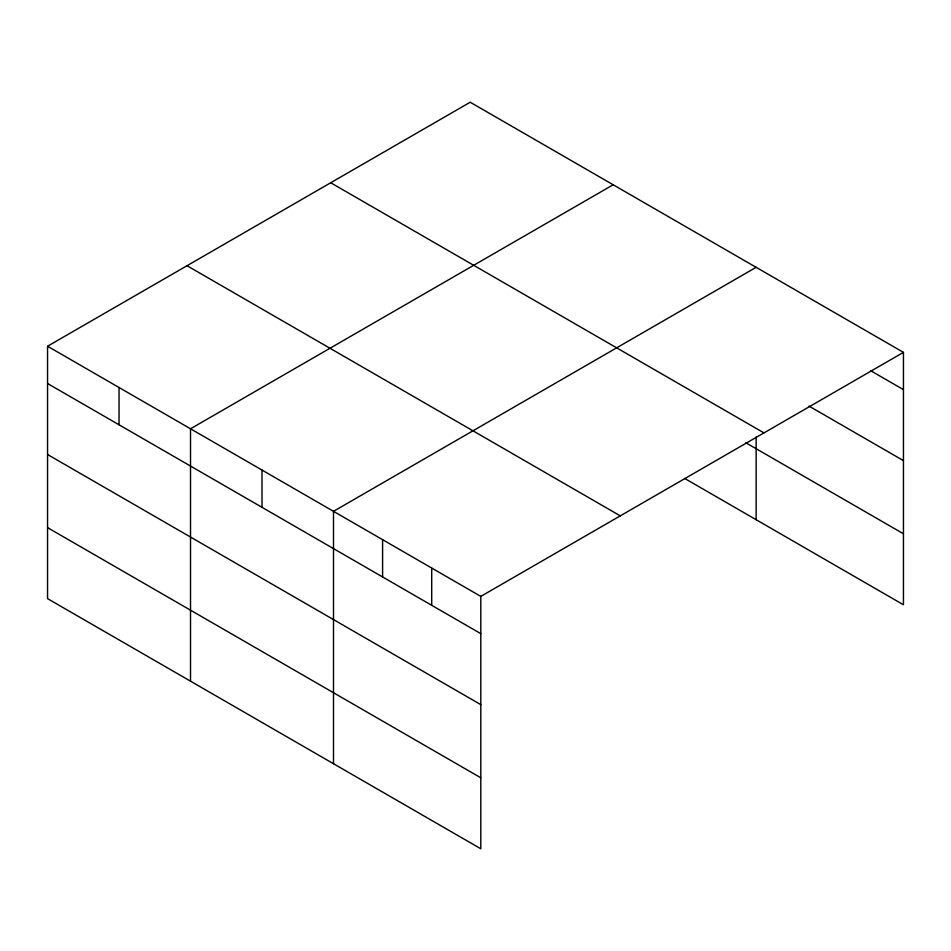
<?xml version="1.0" encoding="UTF-8"?>
<svg xmlns="http://www.w3.org/2000/svg" width="951" height="951" viewBox="0 0 951 951"><rect width="100%" height="100%" fill="white"/><g stroke="black" fill="none" stroke-linecap="round" stroke-linejoin="round"><path stroke-width="1.43" d="M47.55 346.235L480.802 596.384L480.802 848.767L47.55 598.631L47.55 346.235L470.198 102.233L903.45 352.369L903.45 604.765L684.661 478.436M613.169 184.779L190.521 428.782L190.521 681.178M756.14 267.314L333.504 511.329L333.504 763.724M480.802 596.384L903.45 352.369M870.712 370.735L903.45 389.637M809.028 406.113L903.45 460.629M330.722 182.758L763.974 432.895M745.929 442.821L903.45 533.773M187.026 265.721L620.278 515.858M47.55 383.515L480.802 633.651M47.55 454.507L480.802 704.643M47.55 527.639L480.802 777.775M756.14 437.02L756.14 519.71M431.706 568.032L431.706 605.3M382.599 539.681L382.599 576.948M262.012 470.056L262.012 507.335M119.041 387.509L119.041 424.788"/></g></svg>
